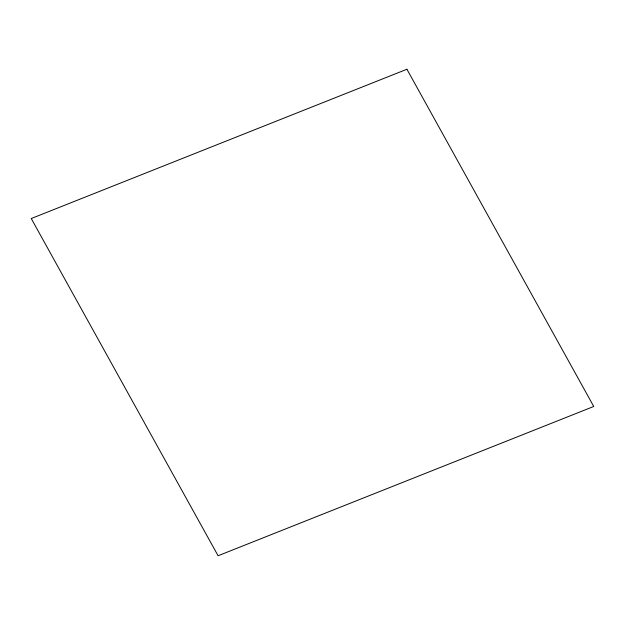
<?xml version="1.0" encoding="UTF-8"?>
<svg xmlns="http://www.w3.org/2000/svg" width="625" height="625" viewBox="0 0 625 625"><rect width="100%" height="100%" fill="white"/><g stroke="black" fill="none" stroke-linecap="round" stroke-linejoin="round"><path stroke-width="0.94" d="M406.914 69.25L31.25 218.531L218.086 555.75L593.75 406.469L406.914 69.25"/></g></svg>
